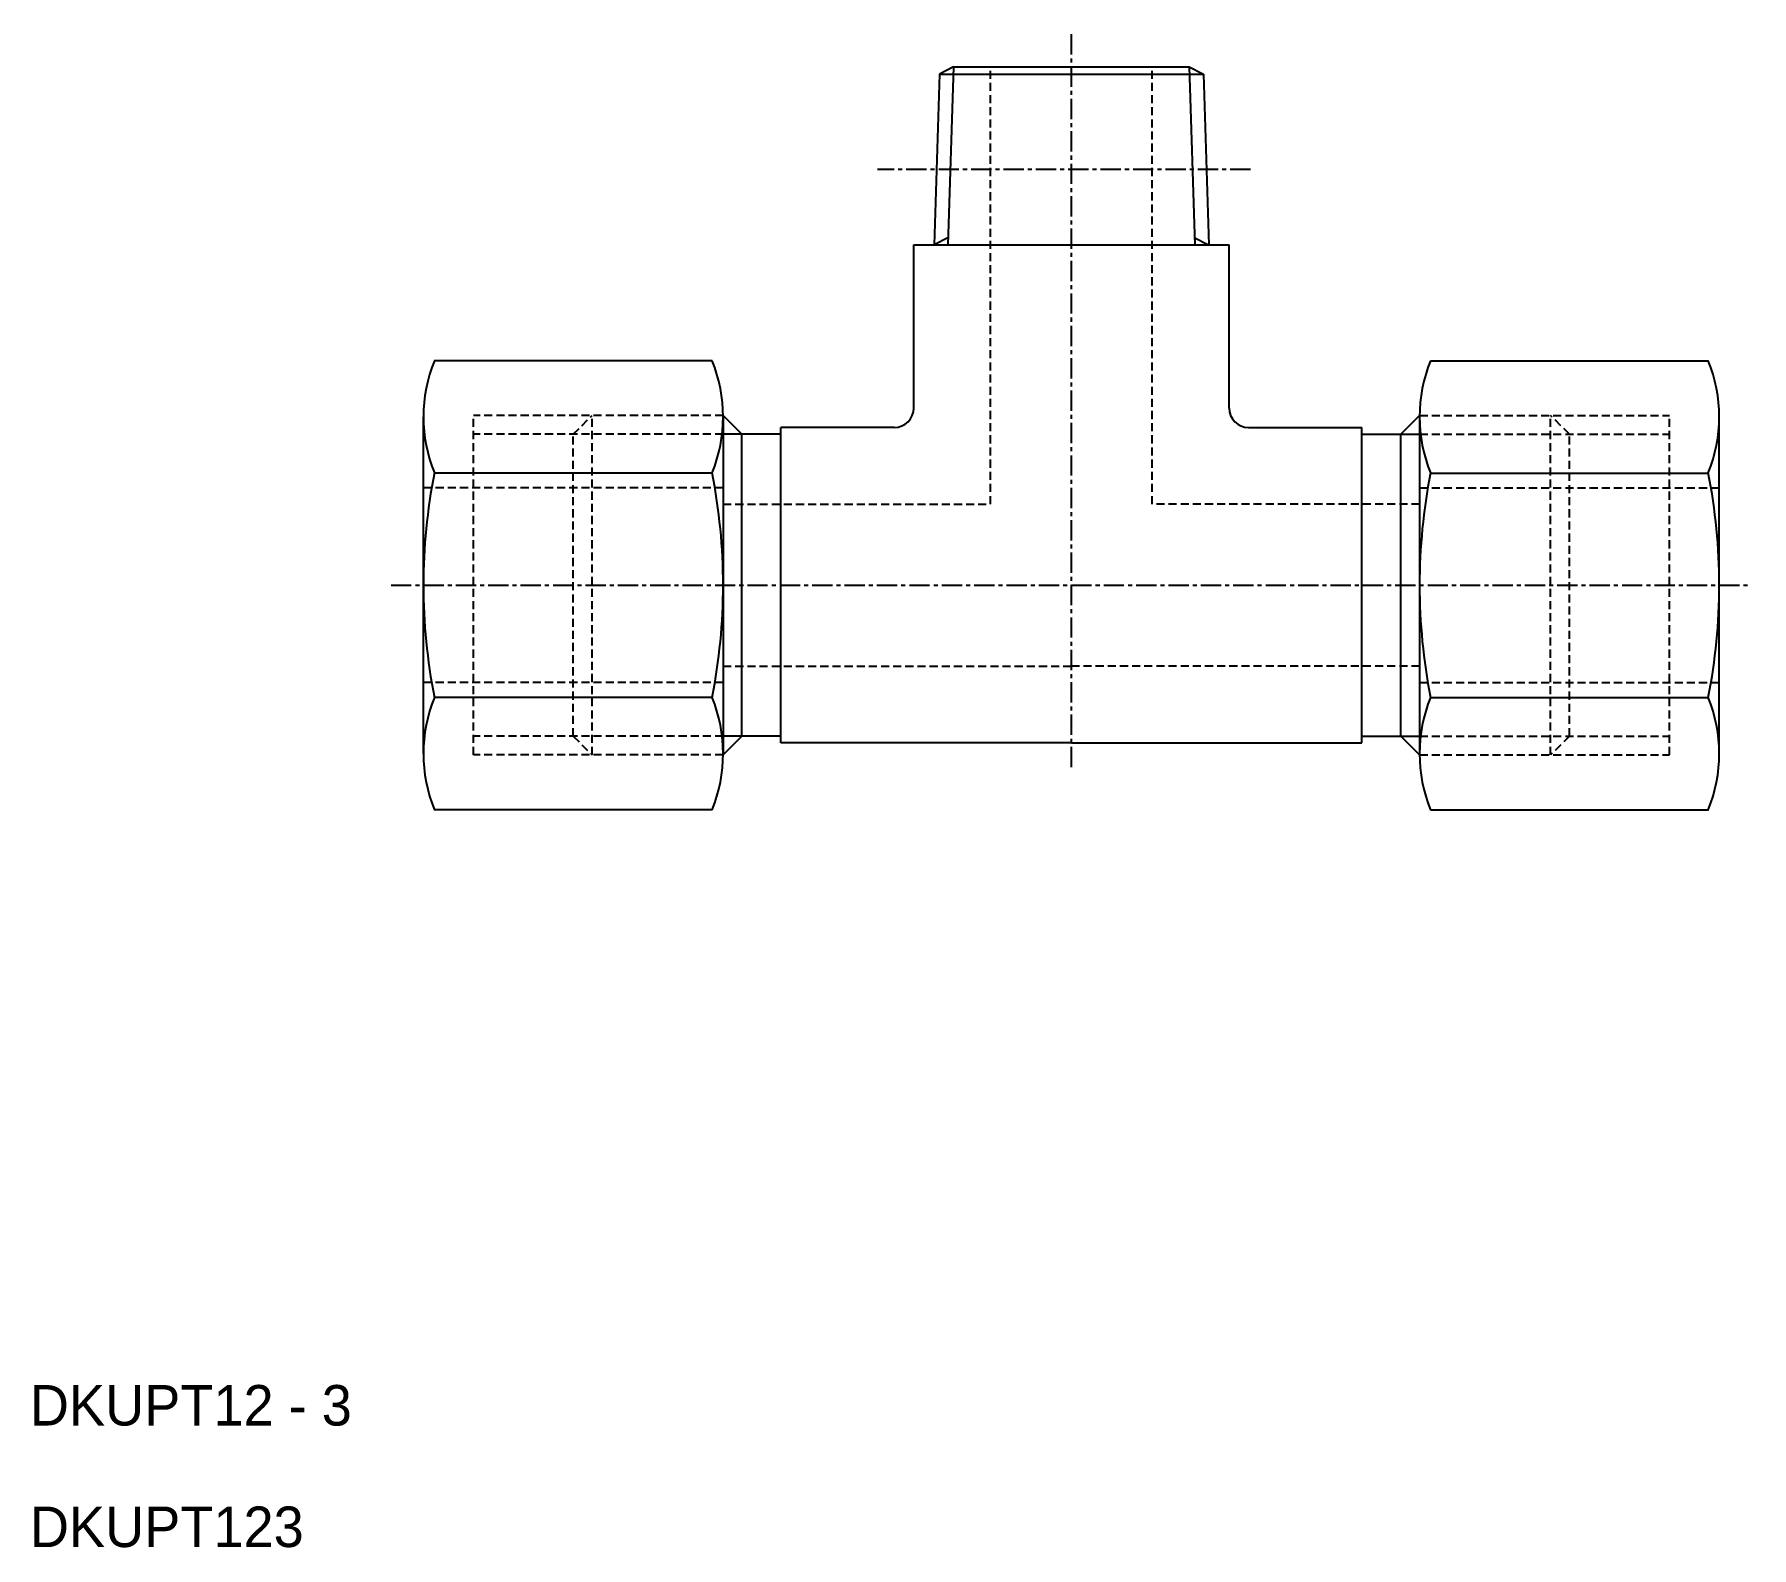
# Model space of a CAD drawing. Extents: x 112 to 218, y 193 to 287.
import ezdxf

# ---------------------------------------------------------------- set-up
doc = ezdxf.new("R2010")
doc.units = 0
doc.linetypes.add('CENTER', pattern=[2, 1.25, -0.25, 0.25, -0.25])
doc.linetypes.add('DASHED', pattern=[0.75, 0.5, -0.25])
doc.layers.get('0').update_dxf_attribs({"linetype": 'CONTINUOUS'})
doc.layers.add('CENTER', color=1, linetype='CENTER')

msp = doc.modelspace()

# ---------------------------------------------------------------- linework, layer by layer
at = {"color": 7, "linetype": 'CONTINUOUS'}
for p, q in [((167.39, 284.27), (167.06, 273.73)), ((168.26, 284.73), (167.39, 284.27)), ((167.39, 284.27), (183.68, 284.27)), ((168.26, 284.73), (182.81, 284.73)), ((182.81, 284.73), (183.68, 284.27)), ((183.68, 284.27), (184.01, 273.73)), ((165.8, 273.73), (185.27, 273.73)), ((165.8, 263.66), (165.8, 273.73)), ((185.27, 263.66), (185.27, 273.73)), ((153.36, 266.58), (136.2, 266.58)), ((197.7, 266.58), (214.86, 266.58)), ((135.53, 252.73), (135.53, 263.12)), ((155.19, 262.04), (154.03, 263.2)), ((154.03, 263.12), (154.03, 252.73)), ((195.87, 262.04), (197.03, 263.2)), ((197.03, 263.12), (197.03, 252.73)), ((215.53, 252.73), (215.53, 263.12)), ((155.19, 243.41), (155.19, 262.04)), ((157.59, 262.04), (155.19, 262.04)), ((157.59, 242.99), (157.59, 262.46)), ((164.6, 262.46), (157.59, 262.46)), ((186.47, 262.46), (193.47, 262.46)), ((193.47, 242.99), (193.47, 262.46)), ((193.47, 262.04), (195.87, 262.04)), ((195.87, 243.41), (195.87, 262.04)), ((153.36, 259.65), (136.2, 259.65)), ((197.7, 259.65), (214.86, 259.65)), ((135.53, 242.33), (135.53, 252.73)), ((154.03, 252.73), (154.03, 242.33)), ((197.03, 252.73), (197.03, 242.33)), ((215.53, 242.33), (215.53, 252.73)), ((153.36, 245.8), (136.2, 245.8)), ((197.7, 245.8), (214.86, 245.8)), ((155.19, 243.41), (154.03, 242.25)), ((157.59, 243.41), (155.19, 243.41)), ((175.53, 242.99), (157.59, 242.99)), ((175.53, 242.99), (193.47, 242.99)), ((193.47, 243.41), (195.87, 243.41)), ((195.87, 243.41), (197.03, 242.25)), ((153.36, 238.87), (136.2, 238.87)), ((197.7, 238.87), (214.86, 238.87))]:
    msp.add_line(p, q, dxfattribs=at)
at = {"color": 3, "linetype": 'CONTINUOUS'}
for p, q in [((168.26, 284.73), (167.91, 273.73)), ((182.81, 284.73), (183.15, 273.73)), ((167.94, 274.18), (167.07, 273.73)), ((183.12, 274.18), (183.99, 273.73))]:
    msp.add_line(p, q, dxfattribs=at)
at = {"color": 3, "linetype": 'DASHED'}
for p, q in [((170.53, 257.73), (170.53, 284.73)), ((180.53, 257.73), (180.53, 284.73)), ((154.03, 263.2), (138.62, 263.2)), ((138.62, 242.25), (138.62, 263.2)), ((144.78, 262.04), (145.94, 263.2)), ((145.94, 242.25), (145.94, 263.2)), ((197.03, 263.2), (212.45, 263.2)), ((205.12, 242.25), (205.12, 263.2)), ((206.28, 262.04), (205.12, 263.2)), ((212.45, 242.25), (212.45, 263.2)), ((154.03, 262.04), (138.62, 262.04)), ((144.78, 243.41), (144.78, 262.04)), ((197.03, 262.04), (212.45, 262.04)), ((206.28, 243.41), (206.28, 262.04)), ((154.03, 258.73), (135.53, 258.73)), ((197.03, 258.73), (215.53, 258.73)), ((154.03, 257.73), (170.53, 257.73)), ((197.03, 257.73), (180.53, 257.73)), ((154.03, 247.73), (175.53, 247.73)), ((197.03, 247.73), (175.53, 247.73)), ((154.03, 246.73), (135.53, 246.73)), ((197.03, 246.73), (215.53, 246.73)), ((154.03, 243.41), (138.62, 243.41)), ((144.78, 243.41), (145.94, 242.25)), ((197.03, 243.41), (212.45, 243.41)), ((206.28, 243.41), (205.12, 242.25)), ((154.03, 242.25), (138.62, 242.25)), ((197.03, 242.25), (212.45, 242.25))]:
    msp.add_line(p, q, dxfattribs=at)
at = {"color": 3}
for p, q in [((155.19, 262.04), (154.03, 262.04)), ((195.87, 262.04), (197.03, 262.04)), ((155.19, 243.41), (154.03, 243.41)), ((195.87, 243.41), (197.03, 243.41))]:
    msp.add_line(p, q, dxfattribs=at)
at = {"color": 7, "linetype": 'CONTINUOUS'}
for centre, radius, start, end in [((144.78, 263.12), 9.25, 158.0126, 201.9874), ((144.78, 263.12), 9.25, 338.0126, 21.9874), ((206.28, 263.12), 9.25, 158.0126, 201.9874), ((206.28, 263.12), 9.25, 338.0126, 21.9874), ((164.6, 263.66), 1.2, 270, 0), ((186.47, 263.66), 1.2, 180, 270), ((171.53, 252.73), 36, 168.9042, 191.0958), ((118.03, 252.73), 36, 348.9042, 11.0958), ((233.03, 252.73), 36, 168.9042, 191.0958), ((179.53, 252.73), 36, 348.9042, 11.0958), ((144.78, 242.33), 9.25, 158.0126, 201.9874), ((144.78, 242.33), 9.25, 338.0126, 21.9874), ((206.28, 242.33), 9.25, 158.0126, 201.9874), ((206.28, 242.33), 9.25, 338.0126, 21.9874)]:
    msp.add_arc(centre, radius, start, end, dxfattribs=at)
at = {"layer": 'CENTER', "color": 1, "linetype": 'CENTER'}
for p, q in [((175.53, 241.49), (175.53, 286.73)), ((186.59, 278.38), (163.57, 278.38)), ((133.53, 252.73), (217.53, 252.73))]:
    msp.add_line(p, q, dxfattribs=at)

# ---------------------------------------------------------------- texts
at = {"color": 7, "linetype": 'CONTINUOUS'}
for s, p in [('DKUPT12 - 3', (111.23, 200.86)), ('DKUPT123', (111.23, 193.36))]:
    msp.add_text(s, height=2.5, dxfattribs=at).set_placement(p)

doc.saveas('drawing.dxf')
